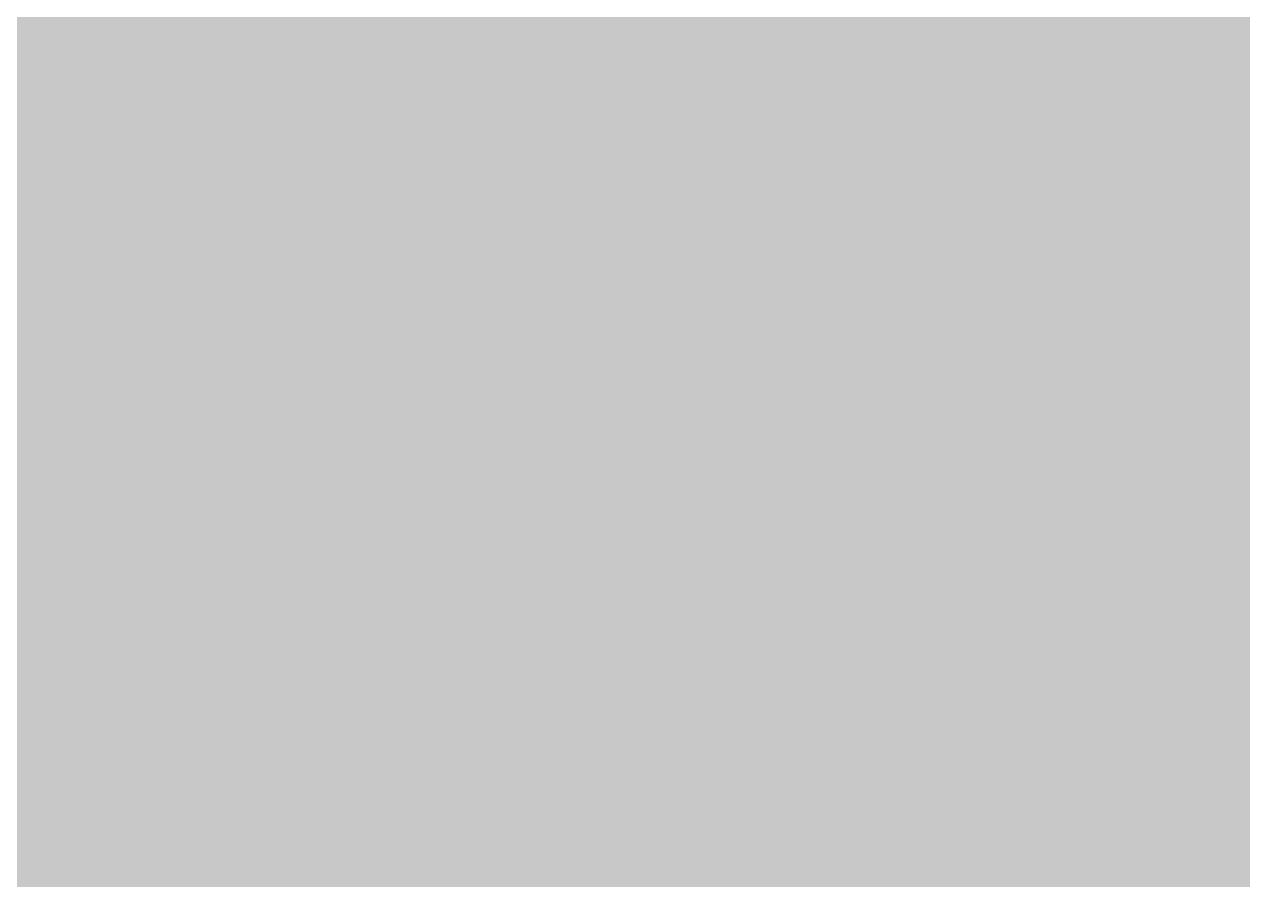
# Model space of a CAD drawing. Extents: x -6 to 196, y -52 to 46.
# Drawn here: x 23.72 to 32.6, y 16.68 to 22.91 of the extents above; entities that cross this region are included whole.
import ezdxf

# ---------------------------------------------------------------- set-up
doc = ezdxf.new("R2010")
doc.units = 0
doc.header["$MEASUREMENT"] = 0
doc.layers.get('0').update_dxf_attribs({"linetype": 'CONTINUOUS'})
for name, color, linetype in [('22-304-1_BOT', 7, 'CONTINUOUS'), ('22-304-1_DRD', 7, 'CONTINUOUS'), ('22-304-1_GND', 6, 'CONTINUOUS'), ('22-304-1_IN1', 4, 'CONTINUOUS'), ('22-304-1_SMB', 3, 'CONTINUOUS'), ('22-304-1_SMT', 5, 'CONTINUOUS'), ('22-304-1_SPT', 10, 'CONTINUOUS'), ('22-304-1_SST', 14, 'CONTINUOUS'), ('22-304-1_TOP', 9, 'CONTINUOUS'), ('THRUHOLE_TAP', 13, 'CONTINUOUS')]:
    doc.layers.add(name, color=color, linetype=linetype)

# ---------------------------------------------------------------- blocks, each defined once
blk = doc.blocks.new('ROUND_52')
at = {"const_width": 0.35052}
blk.add_lwpolyline([(-0.17526, 0, 1), (0.17526, 0, 1)], format="xyb", close=True, dxfattribs=at)
blk = doc.blocks.new('ROUND_80')
at = {"const_width": 0.0635}
blk.add_lwpolyline([(-0.03175, 0, 1), (0.03175, 0, 1)], format="xyb", close=True, dxfattribs=at)
blk = doc.blocks.new('RECTANGLE_37')
blk.add_solid([(5.715, 4.445), (5.715, -4.445), (-5.715, 4.445), (-5.715, -4.445)])
blk = doc.blocks.new('ROUND_88')
at = {"const_width": 0.10033}
blk.add_lwpolyline([(-0.050164, 0, 1), (0.050164, 0, 1)], format="xyb", close=True, dxfattribs=at)

msp = doc.modelspace()

# ---------------------------------------------------------------- linework, layer by layer
at = {"layer": '22-304-1_BOT', "const_width": 0.254}
for points in [[(23.7744, 43.942), (23.7744, -4.064)], [(24.003, 43.942), (24.003, -4.064)], [(24.2316, 43.942), (24.2316, -4.064)], [(24.4602, 43.942), (24.4602, -4.064)], [(24.6888, 43.942), (24.6888, -4.064)], [(24.9174, 43.942), (24.9174, -4.064)], [(25.146, 43.942), (25.146, -4.064)], [(25.3746, 43.942), (25.3746, -4.064)], [(25.6032, 43.942), (25.6032, -4.064)], [(25.8318, 43.942), (25.8318, -4.064)], [(26.0604, 43.942), (26.0604, -4.064)], [(26.289, 43.942), (26.289, -4.064)], [(26.5176, 43.942), (26.5176, -4.064)], [(26.7462, 43.942), (26.7462, -4.064)], [(26.9748, 43.942), (26.9748, -4.064)], [(27.2034, 43.942), (27.2034, -4.064)], [(29.9466, 43.942), (29.9466, -4.064)], [(30.1752, 43.942), (30.1752, -4.064)], [(30.4038, 43.942), (30.4038, -4.064)], [(30.6324, 43.942), (30.6324, -4.064)], [(30.861, 43.942), (30.861, -4.064)], [(31.0896, 43.942), (31.0896, -4.064)], [(31.3182, 43.942), (31.3182, -4.064)], [(31.5468, 43.942), (31.5468, -4.064)], [(31.7754, 43.942), (31.7754, -4.064)], [(32.004, 43.942), (32.004, -4.064)], [(32.2326, 43.942), (32.2326, -4.064)], [(32.4612, 43.942), (32.4612, -4.064)], [(32.6898, 43.942), (32.6898, -4.064)], [(27.432, 34.85388), (27.432, -4.064)], [(29.718, 34.85388), (29.718, -4.064)], [(27.6606, 34.57702), (27.6606, -4.064)], [(29.4894, 34.57702), (29.4894, -4.064)], [(27.8892, 34.4043), (27.8892, -4.064)], [(29.2608, 34.4043), (29.2608, -4.064)], [(28.1178, 34.29762), (28.1178, -4.064)], [(28.3464, 34.23666), (28.3464, -4.064)], [(28.8036, 34.23666), (28.8036, -4.064)], [(29.0322, 34.29762), (29.0322, -4.064)], [(28.575, 34.21634), (28.575, -4.064)], [(55.23484, 22.9108), (17.145, 22.9108)], [(55.23484, 22.6822), (17.145, 22.6822)], [(55.23484, 22.4536), (17.145, 22.4536)], [(55.23484, 22.225), (17.145, 22.225)], [(55.23484, 21.9964), (17.145, 21.9964)], [(55.23484, 21.7678), (17.145, 21.7678)], [(55.23484, 21.5392), (17.145, 21.5392)], [(55.23484, 21.3106), (17.145, 21.3106)], [(55.23484, 21.082), (17.145, 21.082)], [(55.23484, 20.8534), (17.145, 20.8534)], [(55.23484, 20.6248), (17.145, 20.6248)], [(55.23484, 20.3962), (17.145, 20.3962)], [(55.23484, 20.1676), (17.145, 20.1676)], [(55.23484, 19.939), (17.145, 19.939)], [(55.23484, 19.7104), (17.145, 19.7104)], [(55.23484, 19.4818), (17.145, 19.4818)], [(55.23484, 19.2532), (17.145, 19.2532)], [(55.23484, 19.0246), (17.145, 19.0246)], [(55.23484, 18.796), (17.145, 18.796)], [(55.23484, 18.5674), (17.145, 18.5674)], [(55.23484, 18.3388), (17.145, 18.3388)], [(55.23484, 18.1102), (17.145, 18.1102)], [(55.23484, 17.8816), (17.145, 17.8816)], [(55.23484, 17.653), (17.145, 17.653)], [(55.23484, 17.4244), (17.145, 17.4244)], [(55.23484, 17.1958), (17.145, 17.1958)], [(55.23484, 16.9672), (20.66036, 16.9672)], [(55.23484, 16.7386), (20.89404, 16.7386)]]:
    msp.add_lwpolyline(points, dxfattribs=at)
at = {"layer": '22-304-1_DRD', "const_width": 0.254}
for points in [[(23.876, 22.225), (23.495, 21.844)], [(24.384, 22.225), (23.876, 22.225)], [(24.765, 21.844), (24.384, 22.225)], [(25.781, 22.225), (25.4, 21.844)], [(26.289, 22.225), (25.781, 22.225)], [(26.67, 21.844), (26.289, 22.225)], [(27.686, 22.225), (27.305, 21.844)], [(28.194, 22.225), (27.686, 22.225)], [(28.575, 21.844), (28.194, 22.225)], [(29.591, 22.225), (29.21, 21.844)], [(30.099, 22.225), (29.591, 22.225)], [(30.48, 21.844), (30.099, 22.225)], [(31.496, 22.225), (31.115, 21.844)], [(32.004, 22.225), (31.496, 22.225)], [(32.385, 21.844), (32.004, 22.225)], [(24.765, 21.336), (24.765, 21.844)], [(25.4, 21.844), (25.4, 21.336)], [(26.67, 21.336), (26.67, 21.844)], [(27.305, 21.844), (27.305, 21.336)], [(28.575, 21.336), (28.575, 21.844)], [(29.21, 21.844), (29.21, 21.336)], [(30.48, 21.336), (30.48, 21.844)], [(31.115, 21.844), (31.115, 21.336)], [(32.385, 21.336), (32.385, 21.844)], [(23.495, 21.336), (23.876, 20.955)], [(24.384, 20.955), (24.765, 21.336)], [(25.4, 21.336), (25.781, 20.955)], [(26.289, 20.955), (26.67, 21.336)], [(27.305, 21.336), (27.686, 20.955)], [(28.194, 20.955), (28.575, 21.336)], [(29.21, 21.336), (29.591, 20.955)], [(30.099, 20.955), (30.48, 21.336)], [(31.115, 21.336), (31.496, 20.955)], [(32.004, 20.955), (32.385, 21.336)], [(23.876, 20.955), (24.384, 20.955)], [(25.781, 20.955), (26.289, 20.955)], [(27.686, 20.955), (28.194, 20.955)], [(29.591, 20.955), (30.099, 20.955)], [(31.496, 20.955), (32.004, 20.955)], [(23.876, 20.32), (23.495, 19.939)], [(24.384, 20.32), (23.876, 20.32)], [(24.765, 19.939), (24.384, 20.32)], [(25.781, 20.32), (25.4, 19.939)], [(26.289, 20.32), (25.781, 20.32)], [(26.67, 19.939), (26.289, 20.32)], [(27.686, 20.32), (27.305, 19.939)], [(28.194, 20.32), (27.686, 20.32)], [(28.575, 19.939), (28.194, 20.32)], [(29.591, 20.32), (29.21, 19.939)], [(30.099, 20.32), (29.591, 20.32)], [(30.48, 19.939), (30.099, 20.32)], [(31.496, 20.32), (31.115, 19.939)], [(32.004, 20.32), (31.496, 20.32)], [(32.385, 19.939), (32.004, 20.32)], [(24.765, 19.431), (24.765, 19.939)], [(25.4, 19.939), (25.4, 19.431)], [(26.67, 19.431), (26.67, 19.939)], [(27.305, 19.939), (27.305, 19.431)], [(28.575, 19.431), (28.575, 19.939)], [(29.21, 19.939), (29.21, 19.431)], [(30.48, 19.431), (30.48, 19.939)], [(31.115, 19.939), (31.115, 19.431)], [(32.385, 19.431), (32.385, 19.939)], [(23.495, 19.431), (23.876, 19.05)], [(24.384, 19.05), (24.765, 19.431)], [(25.4, 19.431), (25.781, 19.05)], [(26.289, 19.05), (26.67, 19.431)], [(27.305, 19.431), (27.686, 19.05)], [(28.194, 19.05), (28.575, 19.431)], [(29.21, 19.431), (29.591, 19.05)], [(30.099, 19.05), (30.48, 19.431)], [(31.115, 19.431), (31.496, 19.05)], [(32.004, 19.05), (32.385, 19.431)], [(23.876, 19.05), (24.384, 19.05)], [(25.781, 19.05), (26.289, 19.05)], [(27.686, 19.05), (28.194, 19.05)], [(29.591, 19.05), (30.099, 19.05)], [(31.496, 19.05), (32.004, 19.05)], [(23.876, 18.415), (23.495, 18.034)], [(24.384, 18.415), (23.876, 18.415)], [(24.765, 18.034), (24.384, 18.415)], [(25.781, 18.415), (25.4, 18.034)], [(26.289, 18.415), (25.781, 18.415)], [(26.67, 18.034), (26.289, 18.415)], [(27.686, 18.415), (27.305, 18.034)], [(28.194, 18.415), (27.686, 18.415)], [(28.575, 18.034), (28.194, 18.415)], [(29.591, 18.415), (29.21, 18.034)], [(30.099, 18.415), (29.591, 18.415)], [(30.48, 18.034), (30.099, 18.415)], [(31.496, 18.415), (31.115, 18.034)], [(32.004, 18.415), (31.496, 18.415)], [(32.385, 18.034), (32.004, 18.415)], [(24.765, 17.526), (24.765, 18.034)], [(25.4, 18.034), (25.4, 17.526)], [(26.67, 17.526), (26.67, 18.034)], [(27.305, 18.034), (27.305, 17.526)], [(28.575, 17.526), (28.575, 18.034)], [(29.21, 18.034), (29.21, 17.526)], [(30.48, 17.526), (30.48, 18.034)], [(31.115, 18.034), (31.115, 17.526)], [(32.385, 17.526), (32.385, 18.034)], [(23.495, 17.526), (23.876, 17.145)], [(24.384, 17.145), (24.765, 17.526)], [(25.4, 17.526), (25.781, 17.145)], [(26.289, 17.145), (26.67, 17.526)], [(27.305, 17.526), (27.686, 17.145)], [(28.194, 17.145), (28.575, 17.526)], [(29.21, 17.526), (29.591, 17.145)], [(30.099, 17.145), (30.48, 17.526)], [(31.115, 17.526), (31.496, 17.145)], [(32.004, 17.145), (32.385, 17.526)], [(23.876, 17.145), (24.384, 17.145)], [(25.781, 17.145), (26.289, 17.145)], [(27.686, 17.145), (28.194, 17.145)], [(29.591, 17.145), (30.099, 17.145)], [(31.496, 17.145), (32.004, 17.145)]]:
    msp.add_lwpolyline(points, dxfattribs=at)
at = {"layer": '22-304-1_IN1', "const_width": 0.254}
for points in [[(23.749, 26.289), (23.749, 22.1488)], [(23.9776, 26.289), (23.9776, 22.24786)], [(24.2062, 26.289), (24.2062, 22.26056)], [(24.4348, 26.289), (24.4348, 22.19452)], [(24.6634, 26.289), (24.6634, 22.00656)], [(24.892, 26.289), (24.892, 7.41426)], [(25.1206, 26.289), (25.1206, 7.41426)], [(25.3492, 26.289), (25.3492, 7.41426)], [(25.5778, 26.289), (25.5778, 22.08784)], [(25.8064, 26.289), (25.8064, 22.225)], [(26.035, 26.289), (26.035, 22.26564)], [(27.6352, 26.289), (27.6352, 22.19452)], [(27.8638, 26.289), (27.8638, 22.26056)], [(29.464, 26.289), (29.464, 22.1488)], [(29.6926, 26.289), (29.6926, 22.24786)], [(29.9212, 26.289), (29.9212, 22.26056)], [(30.1498, 26.289), (30.1498, 22.19452)], [(30.3784, 26.289), (30.3784, 22.00656)], [(30.607, 26.289), (30.607, 7.41426)], [(30.8356, 26.289), (30.8356, 7.41426)], [(31.0642, 26.289), (31.0642, 7.41426)], [(31.2928, 26.289), (31.2928, 22.08784)], [(31.5214, 26.289), (31.5214, 22.225)], [(31.75, 26.289), (31.75, 22.26564)], [(31.9786, 26.289), (31.9786, 22.225)], [(32.2072, 26.289), (32.2072, 22.08784)], [(32.4358, 26.289), (32.4358, 7.41426)], [(32.6644, 26.289), (32.6644, 7.41426)], [(29.2354, 26.14168), (29.2354, 21.8821)], [(28.0924, 25.81402), (28.0924, 22.24786)], [(27.4066, 25.70988), (27.4066, 22.00656)], [(29.0068, 25.7683), (29.0068, 7.41426)], [(28.321, 25.66162), (28.321, 22.1488)], [(28.5496, 25.61336), (28.5496, 21.8821)], [(28.7782, 25.64384), (28.7782, 7.41426)], [(26.2636, 25.44826), (26.2636, 22.225)], [(27.178, 25.37714), (27.178, 7.41426)], [(26.4922, 25.2857), (26.4922, 22.08784)], [(26.9494, 25.25776), (26.9494, 7.41426)], [(26.7208, 25.23236), (26.7208, 7.41426)], [(36.21278, 22.9616), (11.176, 22.9616)], [(36.38296, 22.733), (11.176, 22.733)], [(96.2406, 22.5044), (11.176, 22.5044)], [(96.4692, 22.2758), (11.176, 22.2758)], [(23.63216, 22.0472), (11.176, 22.0472)], [(25.53716, 22.0472), (24.62784, 22.0472)], [(27.44216, 22.0472), (26.53284, 22.0472)], [(29.34716, 22.0472), (28.43784, 22.0472)], [(31.25216, 22.0472), (30.34284, 22.0472)], [(33.15716, 22.0472), (32.24784, 22.0472)], [(25.39746, 21.8186), (24.765, 21.8186)], [(27.30246, 21.8186), (26.67, 21.8186)], [(29.20746, 21.8186), (28.575, 21.8186)], [(31.11246, 21.8186), (30.48, 21.8186)], [(33.01746, 21.8186), (32.385, 21.8186)], [(25.35936, 21.59), (24.80564, 21.59)], [(27.26436, 21.59), (26.71064, 21.59)], [(29.16936, 21.59), (28.61564, 21.59)], [(31.07436, 21.59), (30.52064, 21.59)], [(32.97936, 21.59), (32.42564, 21.59)], [(25.39746, 21.3614), (24.765, 21.3614)], [(27.30246, 21.3614), (26.67, 21.3614)], [(29.20746, 21.3614), (28.575, 21.3614)], [(31.11246, 21.3614), (30.48, 21.3614)], [(33.01746, 21.3614), (32.385, 21.3614)], [(28.5496, 21.29536), (28.5496, 19.9771)], [(29.2354, 21.29536), (29.2354, 19.9771)], [(24.6634, 21.17344), (24.6634, 20.10156)], [(27.4066, 21.17344), (27.4066, 20.10156)], [(30.3784, 21.17344), (30.3784, 20.10156)], [(23.63216, 21.1328), (11.176, 21.1328)], [(25.53716, 21.1328), (24.62784, 21.1328)], [(25.5778, 21.09216), (25.5778, 20.18284)], [(26.4922, 21.09216), (26.4922, 20.18284)], [(27.44216, 21.1328), (26.53284, 21.1328)], [(29.34716, 21.1328), (28.43784, 21.1328)], [(31.25216, 21.1328), (30.34284, 21.1328)], [(31.2928, 21.09216), (31.2928, 20.18284)], [(32.2072, 21.09216), (32.2072, 20.18284)], [(33.15716, 21.1328), (32.24784, 21.1328)], [(23.749, 21.0312), (23.749, 20.2438)], [(28.321, 21.0312), (28.321, 20.2438)], [(29.464, 21.0312), (29.464, 20.2438)], [(23.9776, 20.9296), (23.9776, 20.34286)], [(24.2062, 20.9169), (24.2062, 20.35556)], [(24.4348, 20.98548), (24.4348, 20.28952)], [(25.8064, 20.95246), (25.8064, 20.32)], [(26.035, 20.91436), (26.035, 20.36064)], [(26.2636, 20.95246), (26.2636, 20.32)], [(27.6352, 20.98548), (27.6352, 20.28952)], [(27.8638, 20.9169), (27.8638, 20.35556)], [(28.0924, 20.9296), (28.0924, 20.34286)], [(29.6926, 20.9296), (29.6926, 20.34286)], [(29.9212, 20.9169), (29.9212, 20.35556)], [(30.1498, 20.98548), (30.1498, 20.28952)], [(31.5214, 20.95246), (31.5214, 20.32)], [(31.75, 20.91436), (31.75, 20.36064)], [(31.9786, 20.95246), (31.9786, 20.32)], [(85.75548, 20.9042), (13.04036, 20.9042)], [(85.94344, 20.6756), (15.71244, 20.6756)], [(98.298, 20.447), (15.86738, 20.447)], [(23.71344, 20.2184), (15.91564, 20.2184)], [(25.61844, 20.2184), (24.54656, 20.2184)], [(27.52344, 20.2184), (26.45156, 20.2184)], [(29.42844, 20.2184), (28.35656, 20.2184)], [(31.33344, 20.2184), (30.26156, 20.2184)], [(33.23844, 20.2184), (32.16656, 20.2184)], [(25.43048, 19.9898), (24.73452, 19.9898)], [(27.33548, 19.9898), (26.63952, 19.9898)], [(29.24048, 19.9898), (28.54452, 19.9898)], [(31.14548, 19.9898), (30.44952, 19.9898)], [(33.05048, 19.9898), (32.35452, 19.9898)], [(25.3619, 19.7612), (24.80056, 19.7612)], [(27.2669, 19.7612), (26.70556, 19.7612)], [(29.1719, 19.7612), (28.61056, 19.7612)], [(31.0769, 19.7612), (30.51556, 19.7612)], [(32.9819, 19.7612), (32.42056, 19.7612)], [(25.3746, 19.5326), (24.78786, 19.5326)], [(27.2796, 19.5326), (26.69286, 19.5326)], [(29.1846, 19.5326), (28.59786, 19.5326)], [(31.0896, 19.5326), (30.50286, 19.5326)], [(32.9946, 19.5326), (32.40786, 19.5326)], [(28.5496, 19.39036), (28.5496, 18.0721)], [(29.2354, 19.39036), (29.2354, 18.0721)], [(24.6634, 19.26844), (24.6634, 18.19656)], [(25.4762, 19.304), (24.6888, 19.304)], [(27.3812, 19.304), (26.5938, 19.304)], [(27.4066, 19.26844), (27.4066, 18.19656)], [(29.2862, 19.304), (28.4988, 19.304)], [(30.3784, 19.26844), (30.3784, 18.19656)], [(31.1912, 19.304), (30.4038, 19.304)], [(33.0962, 19.304), (32.3088, 19.304)], [(25.5778, 19.18716), (25.5778, 18.27784)], [(26.4922, 19.18716), (26.4922, 18.27784)], [(31.2928, 19.18716), (31.2928, 18.27784)], [(32.2072, 19.18716), (32.2072, 18.27784)], [(23.83536, 19.0754), (11.176, 19.0754)], [(23.749, 19.1262), (23.749, 18.3388)], [(25.74036, 19.0754), (24.4221, 19.0754)], [(24.4348, 19.08048), (24.4348, 18.38452)], [(25.8064, 19.04746), (25.8064, 18.415)], [(26.2636, 19.04746), (26.2636, 18.415)], [(27.64536, 19.0754), (26.3271, 19.0754)], [(27.6352, 19.08048), (27.6352, 18.38452)], [(29.55036, 19.0754), (28.2321, 19.0754)], [(28.321, 19.1262), (28.321, 18.3388)], [(29.464, 19.1262), (29.464, 18.3388)], [(31.45536, 19.0754), (30.1371, 19.0754)], [(30.1498, 19.08048), (30.1498, 18.38452)], [(31.5214, 19.04746), (31.5214, 18.415)], [(31.9786, 19.04746), (31.9786, 18.415)], [(33.36036, 19.0754), (32.0421, 19.0754)], [(23.9776, 19.0246), (23.9776, 18.43786)], [(24.2062, 19.0119), (24.2062, 18.45056)], [(26.035, 19.00936), (26.035, 18.45564)], [(27.8638, 19.0119), (27.8638, 18.45056)], [(28.0924, 19.0246), (28.0924, 18.43786)], [(29.6926, 19.0246), (29.6926, 18.43786)], [(29.9212, 19.0119), (29.9212, 18.45056)], [(31.75, 19.00936), (31.75, 18.45564)], [(119.888, 18.8468), (11.176, 18.8468)], [(119.888, 18.6182), (11.176, 18.6182)], [(23.83536, 18.3896), (11.176, 18.3896)], [(25.74036, 18.3896), (24.4221, 18.3896)], [(27.64536, 18.3896), (26.3271, 18.3896)], [(29.55036, 18.3896), (28.2321, 18.3896)], [(31.45536, 18.3896), (30.1371, 18.3896)], [(33.36036, 18.3896), (32.0421, 18.3896)], [(25.4762, 18.161), (24.6888, 18.161)], [(27.3812, 18.161), (26.5938, 18.161)], [(29.2862, 18.161), (28.4988, 18.161)], [(31.1912, 18.161), (30.4038, 18.161)], [(33.0962, 18.161), (32.3088, 18.161)], [(25.3746, 17.9324), (24.78786, 17.9324)], [(27.2796, 17.9324), (26.69286, 17.9324)], [(29.1846, 17.9324), (28.59786, 17.9324)], [(31.0896, 17.9324), (30.50286, 17.9324)], [(32.9946, 17.9324), (32.40786, 17.9324)], [(25.3619, 17.7038), (24.80056, 17.7038)], [(27.2669, 17.7038), (26.70556, 17.7038)], [(29.1719, 17.7038), (28.61056, 17.7038)], [(31.0769, 17.7038), (30.51556, 17.7038)], [(32.9819, 17.7038), (32.42056, 17.7038)], [(25.43048, 17.4752), (24.73452, 17.4752)], [(27.33548, 17.4752), (26.63952, 17.4752)], [(29.24048, 17.4752), (28.54452, 17.4752)], [(28.5496, 17.48536), (28.5496, 16.1671)], [(29.2354, 17.48536), (29.2354, 16.1671)], [(31.14548, 17.4752), (30.44952, 17.4752)], [(33.05048, 17.4752), (32.35452, 17.4752)], [(24.6634, 17.36344), (24.6634, 16.29156)], [(27.4066, 17.36344), (27.4066, 16.29156)], [(30.3784, 17.36344), (30.3784, 16.29156)], [(25.5778, 17.28216), (25.5778, 16.37284)], [(26.4922, 17.28216), (26.4922, 16.37284)], [(31.2928, 17.28216), (31.2928, 16.37284)], [(32.2072, 17.28216), (32.2072, 16.37284)], [(23.71344, 17.2466), (11.176, 17.2466)], [(23.749, 17.2212), (23.749, 16.4338)], [(25.61844, 17.2466), (24.54656, 17.2466)], [(27.52344, 17.2466), (26.45156, 17.2466)], [(28.321, 17.2212), (28.321, 16.4338)], [(29.42844, 17.2466), (28.35656, 17.2466)], [(29.464, 17.2212), (29.464, 16.4338)], [(31.33344, 17.2466), (30.26156, 17.2466)], [(33.23844, 17.2466), (32.16656, 17.2466)], [(23.9776, 17.1196), (23.9776, 16.53286)], [(24.2062, 17.1069), (24.2062, 16.54556)], [(24.4348, 17.17548), (24.4348, 16.47952)], [(25.8064, 17.14246), (25.8064, 16.51)], [(26.035, 17.10436), (26.035, 16.55064)], [(26.2636, 17.14246), (26.2636, 16.51)], [(27.6352, 17.17548), (27.6352, 16.47952)], [(27.8638, 17.1069), (27.8638, 16.54556)], [(28.0924, 17.1196), (28.0924, 16.53286)], [(29.6926, 17.1196), (29.6926, 16.53286)], [(29.9212, 17.1069), (29.9212, 16.54556)], [(30.1498, 17.17548), (30.1498, 16.47952)], [(31.5214, 17.14246), (31.5214, 16.51)], [(31.75, 17.10436), (31.75, 16.55064)], [(31.9786, 17.14246), (31.9786, 16.51)], [(71.94296, 17.018), (20.55368, 17.018)], [(71.77278, 16.7894), (20.86102, 16.7894)], [(71.71436, 16.5608), (20.97278, 16.5608)]]:
    msp.add_lwpolyline(points, dxfattribs=at)
for points in [[(24.13, 22.26564, 0.4142136), (23.45436, 21.59)], [(24.80564, 21.59, 0.4142136), (24.13, 22.26564)], [(26.035, 22.26564, 0.4142136), (25.35936, 21.59)], [(26.71064, 21.59, 0.4142136), (26.035, 22.26564)], [(27.94, 22.26564, 0.4142136), (27.26436, 21.59)], [(28.61564, 21.59, 0.4142136), (27.94, 22.26564)], [(29.845, 22.26564, 0.4142136), (29.16936, 21.59)], [(30.52064, 21.59, 0.4142136), (29.845, 22.26564)], [(31.75, 22.26564, 0.4142136), (31.07436, 21.59)], [(32.42564, 21.59, 0.4142136), (31.75, 22.26564)], [(23.45436, 21.59, 0.4142136), (24.13, 20.91436)], [(24.13, 20.91436, 0.4142136), (24.80564, 21.59)], [(25.35936, 21.59, 0.4142136), (26.035, 20.91436)], [(26.035, 20.91436, 0.4142136), (26.71064, 21.59)], [(27.26436, 21.59, 0.4142136), (27.94, 20.91436)], [(27.94, 20.91436, 0.4142136), (28.61564, 21.59)], [(29.16936, 21.59, 0.4142136), (29.845, 20.91436)], [(29.845, 20.91436, 0.4142136), (30.52064, 21.59)], [(31.07436, 21.59, 0.4142136), (31.75, 20.91436)], [(31.75, 20.91436, 0.4142136), (32.42564, 21.59)], [(24.13, 20.36064, 0.4142136), (23.45436, 19.685)], [(24.80564, 19.685, 0.4142136), (24.13, 20.36064)], [(26.035, 20.36064, 0.4142136), (25.35936, 19.685)], [(26.71064, 19.685, 0.4142136), (26.035, 20.36064)], [(27.94, 20.36064, 0.4142136), (27.26436, 19.685)], [(28.61564, 19.685, 0.4142136), (27.94, 20.36064)], [(29.845, 20.36064, 0.4142136), (29.16936, 19.685)], [(30.52064, 19.685, 0.4142136), (29.845, 20.36064)], [(31.75, 20.36064, 0.4142136), (31.07436, 19.685)], [(32.42564, 19.685, 0.4142136), (31.75, 20.36064)], [(23.45436, 19.685, 0.4142136), (24.13, 19.00936)], [(24.13, 19.00936, 0.4142136), (24.80564, 19.685)], [(25.35936, 19.685, 0.4142136), (26.035, 19.00936)], [(26.035, 19.00936, 0.4142136), (26.71064, 19.685)], [(27.26436, 19.685, 0.4142136), (27.94, 19.00936)], [(27.94, 19.00936, 0.4142136), (28.61564, 19.685)], [(29.16936, 19.685, 0.4142136), (29.845, 19.00936)], [(29.845, 19.00936, 0.4142136), (30.52064, 19.685)], [(31.07436, 19.685, 0.4142136), (31.75, 19.00936)], [(31.75, 19.00936, 0.4142136), (32.42564, 19.685)], [(24.13, 18.45564, 0.4142136), (23.45436, 17.78)], [(24.80564, 17.78, 0.4142136), (24.13, 18.45564)], [(26.035, 18.45564, 0.4142136), (25.35936, 17.78)], [(26.71064, 17.78, 0.4142136), (26.035, 18.45564)], [(27.94, 18.45564, 0.4142136), (27.26436, 17.78)], [(28.61564, 17.78, 0.4142136), (27.94, 18.45564)], [(29.845, 18.45564, 0.4142136), (29.16936, 17.78)], [(30.52064, 17.78, 0.4142136), (29.845, 18.45564)], [(31.75, 18.45564, 0.4142136), (31.07436, 17.78)], [(32.42564, 17.78, 0.4142136), (31.75, 18.45564)], [(23.45436, 17.78, 0.4142136), (24.13, 17.10436)], [(24.13, 17.10436, 0.4142136), (24.80564, 17.78)], [(25.35936, 17.78, 0.4142136), (26.035, 17.10436)], [(26.035, 17.10436, 0.4142136), (26.71064, 17.78)], [(27.26436, 17.78, 0.4142136), (27.94, 17.10436)], [(27.94, 17.10436, 0.4142136), (28.61564, 17.78)], [(29.16936, 17.78, 0.4142136), (29.845, 17.10436)], [(29.845, 17.10436, 0.4142136), (30.52064, 17.78)], [(31.07436, 17.78, 0.4142136), (31.75, 17.10436)], [(31.75, 17.10436, 0.4142136), (32.42564, 17.78)]]:
    msp.add_lwpolyline(points, format="xyb", dxfattribs=at)
at = {"layer": '22-304-1_SMB', "const_width": 0.254}
for points in [[(31.7246, 43.688), (31.7246, -3.429)], [(31.9532, 43.688), (31.9532, -3.429)], [(32.1818, 43.688), (32.1818, -3.429)], [(32.4104, 43.688), (32.4104, -3.429)], [(32.639, 43.688), (32.639, -3.429)], [(23.7236, 33.401), (23.7236, -3.429)], [(23.9522, 33.401), (23.9522, -3.429)], [(24.1808, 33.401), (24.1808, -3.429)], [(24.4094, 33.401), (24.4094, -3.429)], [(24.638, 33.401), (24.638, -3.429)], [(24.8666, 33.401), (24.8666, -3.429)], [(25.0952, 33.401), (25.0952, -3.429)], [(25.3238, 33.401), (25.3238, -3.429)], [(25.5524, 33.401), (25.5524, -3.429)], [(25.781, 33.401), (25.781, -3.429)], [(26.0096, 33.401), (26.0096, -3.429)], [(26.2382, 33.401), (26.2382, -3.429)], [(26.4668, 33.401), (26.4668, -3.429)], [(26.6954, 33.401), (26.6954, -3.429)], [(26.924, 33.401), (26.924, -3.429)], [(27.1526, 33.401), (27.1526, -3.429)], [(27.3812, 33.401), (27.3812, -3.429)], [(27.6098, 33.401), (27.6098, -3.429)], [(27.8384, 33.401), (27.8384, -3.429)], [(28.067, 33.401), (28.067, -3.429)], [(28.2956, 33.401), (28.2956, -3.429)], [(28.5242, 33.401), (28.5242, -3.429)], [(28.7528, 33.401), (28.7528, -3.429)], [(28.9814, 33.401), (28.9814, -3.429)], [(29.21, 33.401), (29.21, -3.429)], [(29.4386, 33.401), (29.4386, -3.429)], [(29.6672, 33.401), (29.6672, -3.429)], [(29.8958, 33.401), (29.8958, -3.429)], [(30.1244, 33.401), (30.1244, -3.429)], [(30.353, 33.401), (30.353, -3.429)], [(30.5816, 33.401), (30.5816, -3.429)], [(30.8102, 33.401), (30.8102, -3.429)], [(31.0388, 33.401), (31.0388, -3.429)], [(31.2674, 33.401), (31.2674, -3.429)], [(31.496, 33.401), (31.496, -3.429)], [(54.356, 22.9616), (17.907, 22.9616)], [(54.356, 22.733), (17.907, 22.733)], [(54.356, 22.5044), (17.907, 22.5044)], [(54.356, 22.2758), (17.907, 22.2758)], [(54.356, 22.0472), (17.907, 22.0472)], [(54.356, 21.8186), (17.907, 21.8186)], [(54.356, 21.59), (17.907, 21.59)], [(54.356, 21.3614), (17.907, 21.3614)], [(54.356, 21.1328), (17.907, 21.1328)], [(54.356, 20.9042), (17.907, 20.9042)], [(54.356, 20.6756), (17.907, 20.6756)], [(54.356, 20.447), (17.907, 20.447)], [(54.356, 20.2184), (17.907, 20.2184)], [(54.356, 19.9898), (17.907, 19.9898)], [(54.356, 19.7612), (17.907, 19.7612)], [(54.356, 19.5326), (17.907, 19.5326)], [(54.356, 19.304), (17.907, 19.304)], [(54.356, 19.0754), (17.907, 19.0754)], [(54.356, 18.8468), (17.907, 18.8468)], [(54.356, 18.6182), (17.907, 18.6182)], [(54.356, 18.3896), (17.907, 18.3896)], [(54.356, 18.161), (22.86, 18.161)], [(54.356, 17.9324), (22.86, 17.9324)], [(54.356, 17.7038), (22.86, 17.7038)], [(54.356, 17.4752), (22.86, 17.4752)], [(54.356, 17.2466), (22.86, 17.2466)], [(54.356, 17.018), (22.86, 17.018)], [(54.356, 16.7894), (22.86, 16.7894)], [(54.356, 16.5608), (22.86, 16.5608)]]:
    msp.add_lwpolyline(points, dxfattribs=at)
at = {"layer": '22-304-1_SMT', "const_width": 0.254}
for points in [[(33.782, 22.225), (22.987, 22.225)], [(23.7744, 22.225), (23.7744, 9.398)], [(24.003, 22.225), (24.003, 9.398)], [(24.2316, 22.225), (24.2316, 9.398)], [(24.4602, 22.225), (24.4602, 9.398)], [(24.6888, 22.225), (24.6888, 9.398)], [(24.9174, 22.225), (24.9174, 9.398)], [(25.146, 22.225), (25.146, 9.398)], [(25.3746, 22.225), (25.3746, 9.398)], [(25.6032, 22.225), (25.6032, 9.398)], [(25.8318, 22.225), (25.8318, 9.398)], [(26.0604, 22.225), (26.0604, 9.398)], [(26.289, 22.225), (26.289, 9.398)], [(26.5176, 22.225), (26.5176, 9.398)], [(26.7462, 22.225), (26.7462, 9.398)], [(26.9748, 22.225), (26.9748, 9.398)], [(27.2034, 22.225), (27.2034, 9.398)], [(27.432, 22.225), (27.432, 9.398)], [(27.6606, 22.225), (27.6606, 9.398)], [(27.8892, 22.225), (27.8892, 9.398)], [(28.1178, 22.225), (28.1178, 9.398)], [(28.3464, 22.225), (28.3464, 9.398)], [(28.575, 22.225), (28.575, 9.398)], [(28.8036, 22.225), (28.8036, 9.398)], [(29.0322, 22.225), (29.0322, 9.398)], [(29.2608, 22.225), (29.2608, 9.398)], [(29.4894, 22.225), (29.4894, 9.398)], [(29.718, 22.225), (29.718, 9.398)], [(29.9466, 22.225), (29.9466, 9.398)], [(30.1752, 22.225), (30.1752, 9.398)], [(30.4038, 22.225), (30.4038, 9.398)], [(30.6324, 22.225), (30.6324, 9.398)], [(30.861, 22.225), (30.861, 9.398)], [(31.0896, 22.225), (31.0896, 9.398)], [(31.3182, 22.225), (31.3182, 9.398)], [(31.5468, 22.225), (31.5468, 9.398)], [(31.7754, 22.225), (31.7754, 9.398)], [(32.004, 22.225), (32.004, 9.398)], [(32.2326, 22.225), (32.2326, 9.398)], [(32.4612, 22.225), (32.4612, 9.398)], [(32.6898, 22.225), (32.6898, 9.398)], [(33.9344, 22.0726), (22.987, 22.0726)], [(34.163, 21.844), (22.987, 21.844)], [(34.3916, 21.6154), (22.987, 21.6154)], [(34.6202, 21.3868), (22.987, 21.3868)], [(34.8488, 21.1582), (22.987, 21.1582)], [(35.0774, 20.9296), (22.987, 20.9296)], [(35.306, 20.701), (22.987, 20.701)], [(35.433, 20.4724), (22.987, 20.4724)], [(35.433, 20.2438), (22.987, 20.2438)], [(35.433, 20.0152), (22.987, 20.0152)], [(35.433, 19.7866), (22.987, 19.7866)], [(35.433, 19.558), (22.987, 19.558)], [(35.433, 19.3294), (22.987, 19.3294)], [(35.433, 19.1008), (22.987, 19.1008)], [(35.433, 18.8722), (22.987, 18.8722)], [(35.433, 18.6436), (22.987, 18.6436)], [(35.433, 18.415), (22.987, 18.415)], [(35.433, 18.1864), (22.987, 18.1864)], [(35.433, 17.9578), (22.987, 17.9578)], [(35.433, 17.7292), (22.987, 17.7292)], [(35.433, 17.5006), (22.987, 17.5006)], [(35.433, 17.272), (22.987, 17.272)], [(35.433, 17.0434), (22.987, 17.0434)], [(35.433, 16.8148), (22.987, 16.8148)], [(35.433, 16.5862), (22.987, 16.5862)]]:
    msp.add_lwpolyline(points, dxfattribs=at)
at = {"layer": '22-304-1_SPT', "const_width": 0.254}
for points in [[(28.956, 20.447), (24.003, 20.447), (24.003, 17.018)], [(24.1046, 20.447), (24.1046, 17.018)], [(24.3332, 20.447), (24.3332, 17.018)], [(24.5618, 20.447), (24.5618, 17.018)], [(24.7904, 20.447), (24.7904, 17.018)], [(25.019, 20.447), (25.019, 17.018)], [(25.2476, 20.447), (25.2476, 17.018)], [(25.4762, 20.447), (25.4762, 17.018)], [(25.7048, 20.447), (25.7048, 17.018)], [(25.9334, 20.447), (25.9334, 17.018)], [(26.162, 20.447), (26.162, 17.018)], [(26.3906, 20.447), (26.3906, 17.018)], [(26.6192, 20.447), (26.6192, 17.018)], [(26.8478, 20.447), (26.8478, 17.018)], [(27.0764, 20.447), (27.0764, 17.018)], [(27.305, 20.447), (27.305, 17.018)], [(27.5336, 20.447), (27.5336, 17.018)], [(27.7622, 20.447), (27.7622, 17.018)], [(27.9908, 20.447), (27.9908, 17.018)], [(28.2194, 20.447), (28.2194, 17.018)], [(28.448, 20.447), (28.448, 17.018)], [(28.6766, 20.447), (28.6766, 17.018)], [(28.9052, 20.447), (28.9052, 17.018)], [(28.956, 20.447), (28.956, 17.018)], [(29.591, 20.447), (29.591, 17.018)], [(34.544, 20.447), (29.591, 20.447)], [(34.544, 20.447), (34.544, 17.018), (29.591, 17.018)], [(29.6926, 20.447), (29.6926, 17.018)], [(29.9212, 20.447), (29.9212, 17.018)], [(30.1498, 20.447), (30.1498, 17.018)], [(30.3784, 20.447), (30.3784, 17.018)], [(30.607, 20.447), (30.607, 17.018)], [(30.8356, 20.447), (30.8356, 17.018)], [(31.0642, 20.447), (31.0642, 17.018)], [(31.2928, 20.447), (31.2928, 17.018)], [(31.5214, 20.447), (31.5214, 17.018)], [(31.75, 20.447), (31.75, 17.018)], [(31.9786, 20.447), (31.9786, 17.018)], [(32.2072, 20.447), (32.2072, 17.018)], [(32.4358, 20.447), (32.4358, 17.018)], [(32.6644, 20.447), (32.6644, 17.018)], [(28.956, 20.32), (24.003, 20.32)], [(34.544, 20.32), (29.591, 20.32)], [(28.956, 20.0914), (24.003, 20.0914)], [(34.544, 20.0914), (29.591, 20.0914)], [(28.956, 19.8628), (24.003, 19.8628)], [(34.544, 19.8628), (29.591, 19.8628)], [(28.956, 19.6342), (24.003, 19.6342)], [(34.544, 19.6342), (29.591, 19.6342)], [(28.956, 19.4056), (24.003, 19.4056)], [(34.544, 19.4056), (29.591, 19.4056)], [(28.956, 19.177), (24.003, 19.177)], [(34.544, 19.177), (29.591, 19.177)], [(28.956, 18.9484), (24.003, 18.9484)], [(34.544, 18.9484), (29.591, 18.9484)], [(28.956, 18.7198), (24.003, 18.7198)], [(34.544, 18.7198), (29.591, 18.7198)], [(28.956, 18.4912), (24.003, 18.4912)], [(34.544, 18.4912), (29.591, 18.4912)], [(28.956, 18.2626), (24.003, 18.2626)], [(34.544, 18.2626), (29.591, 18.2626)], [(28.956, 18.034), (24.003, 18.034)], [(34.544, 18.034), (29.591, 18.034)], [(28.956, 17.8054), (24.003, 17.8054)], [(34.544, 17.8054), (29.591, 17.8054)], [(28.956, 17.5768), (24.003, 17.5768)], [(34.544, 17.5768), (29.591, 17.5768)], [(28.956, 17.3482), (24.003, 17.3482)], [(34.544, 17.3482), (29.591, 17.3482)], [(28.956, 17.1196), (24.003, 17.1196)], [(34.544, 17.1196), (29.591, 17.1196)], [(28.956, 17.018), (24.003, 17.018)]]:
    msp.add_lwpolyline(points, dxfattribs=at)
at = {"layer": '22-304-1_SST', "const_width": 0.1524}
for points in [[(30.353, 25.7175), (30.0355, 25.7175), (30.0355, 22.5425)], [(30.1371, 25.7175), (30.1371, 22.5425)], [(30.27426, 25.7175), (30.27426, 22.5425)], [(30.353, 25.7175), (30.353, 22.5425)], [(30.353, 22.91842), (30.0355, 22.91842)], [(32.20974, 22.82952), (32.20974, 22.5298), (26.21026, 22.5298), (26.21026, 22.82952)], [(30.353, 22.78126), (30.0355, 22.78126)], [(30.353, 22.6441), (30.0355, 22.6441)], [(30.353, 22.5425), (30.0355, 22.5425)], [(35.052, 11.811), (35.052, 21.082), (23.368, 21.082), (23.368, 11.811), (23.495, 11.811), (26.162, 11.811), (26.162, 7.366), (27.178, 7.366), (27.178, 11.811), (31.242, 11.811), (31.242, 7.366), (32.258, 7.366), (32.258, 11.811), (35.052, 11.811)]]:
    msp.add_lwpolyline(points, dxfattribs=at)
at = {"layer": '22-304-1_TOP'}
for points, const_width in [([(25.019, 39.55288), (25.019, -3.937)], 0.254), ([(25.2476, 39.55288), (25.2476, -3.937)], 0.254), ([(23.6474, 29.72816), (23.6474, -3.937)], 0.254), ([(23.876, 29.72816), (23.876, -3.937)], 0.254), ([(24.1046, 29.72816), (24.1046, -3.937)], 0.254), ([(24.3332, 29.72816), (24.3332, -3.937)], 0.254), ([(24.5618, 29.72816), (24.5618, -3.937)], 0.254), ([(24.7904, 29.72816), (24.7904, -3.937)], 0.254), ([(28.448, 26.58364), (28.448, 8.9281)], 0.254), ([(28.6766, 26.58364), (28.6766, 8.96112)], 0.254), ([(28.9052, 26.58364), (28.9052, 8.96366)], 0.254), ([(29.1338, 26.58364), (29.1338, 8.96366)], 0.254), ([(29.3624, 26.58364), (29.3624, 8.96366)], 0.254), ([(29.591, 26.58364), (29.591, 8.96366)], 0.254), ([(29.8196, 26.58364), (29.8196, 8.96366)], 0.254), ([(30.0482, 26.58364), (30.0482, 8.96366)], 0.254), ([(28.23718, 25.58034), (25.28316, 25.58034), (25.28316, 22.67966)], 0.254), ([(28.23718, 25.58034), (28.23718, 22.67966)], 0.254), ([(30.18282, 25.58034), (30.18282, 22.67966)], 0.254), ([(27.94, 17.78), (26.797, 18.923), (26.797, 24.0919), (26.7589, 24.13)], 0.635), ([(26.7589, 22.67966), (26.7589, 24.13)], 0.254), ([(25.28316, 22.8092), (18.86966, 22.8092)], 0.254), ([(30.18282, 22.8092), (28.23718, 22.8092)], 0.254), ([(28.23718, 22.67966), (25.28316, 22.67966)], 0.254), ([(25.4762, 22.67966), (25.4762, 7.31266)], 0.254), ([(25.7048, 22.67966), (25.7048, 7.31266)], 0.254), ([(25.9334, 22.67966), (25.9334, 7.31266)], 0.254), ([(26.162, 22.67966), (26.162, 7.31266)], 0.254), ([(26.3906, 22.67966), (26.3906, 7.31266)], 0.254), ([(26.6192, 22.67966), (26.6192, 7.31266)], 0.254), ([(26.8478, 22.67966), (26.8478, 7.5057)], 0.254), ([(27.0764, 22.67966), (27.0764, 7.7343)], 0.254), ([(27.305, 22.67966), (27.305, 7.9629)], 0.254), ([(27.5336, 22.67966), (27.5336, 8.1915)], 0.254), ([(27.7622, 22.67966), (27.7622, 8.4201)], 0.254), ([(27.9908, 22.67966), (27.9908, 8.6487)], 0.254), ([(28.2194, 22.67966), (28.2194, 8.83158)], 0.254), ([(33.13684, 22.67966), (30.18282, 22.67966)], 0.254), ([(30.2768, 22.67966), (30.2768, 8.96366)], 0.254), ([(30.5054, 22.67966), (30.5054, 8.96366)], 0.254), ([(30.734, 22.67966), (30.734, 8.96366)], 0.254), ([(30.9626, 22.67966), (30.9626, 8.96366)], 0.254), ([(31.1912, 22.67966), (31.1912, 8.96366)], 0.254), ([(31.4198, 22.67966), (31.4198, 8.96366)], 0.254), ([(31.6484, 22.67966), (31.6484, 8.96366)], 0.254), ([(31.877, 22.67966), (31.877, 8.96366)], 0.254), ([(32.1056, 22.67966), (32.1056, 8.96366)], 0.254), ([(32.3342, 22.67966), (32.3342, 8.96366)], 0.254), ([(32.5628, 22.67966), (32.5628, 8.96366)], 0.254), ([(33.96996, 22.5806), (21.15566, 22.5806)], 0.254), ([(34.19856, 22.352), (21.15566, 22.352)], 0.254), ([(34.42716, 22.1234), (21.15566, 22.1234)], 0.254), ([(34.65576, 21.8948), (21.15566, 21.8948)], 0.254), ([(34.88436, 21.6662), (21.15566, 21.6662)], 0.254), ([(35.11296, 21.4376), (21.15566, 21.4376)], 0.254), ([(35.34156, 21.209), (21.15566, 21.209)], 0.254), ([(35.57016, 20.9804), (20.62226, 20.9804)], 0.254), ([(35.79876, 20.7518), (20.62226, 20.7518)], 0.254), ([(35.99434, 20.5232), (20.84832, 20.5232)], 0.254), ([(35.99434, 20.2946), (21.07692, 20.2946)], 0.254), ([(35.99434, 20.066), (21.30552, 20.066)], 0.254), ([(35.99434, 19.8374), (21.48078, 19.8374)], 0.254), ([(35.99434, 19.6088), (21.51126, 19.6088)], 0.254), ([(35.99434, 19.3802), (21.51126, 19.3802)], 0.254), ([(35.99434, 19.1516), (21.51126, 19.1516)], 0.254), ([(35.99434, 18.923), (21.51126, 18.923)], 0.254), ([(35.99434, 18.6944), (21.51126, 18.6944)], 0.254), ([(35.99434, 18.4658), (21.51126, 18.4658)], 0.254), ([(35.99434, 18.2372), (21.51126, 18.2372)], 0.254), ([(35.99434, 18.0086), (21.51126, 18.0086)], 0.254), ([(27.94, 17.78), (29.21, 16.51)], 0.635), ([(35.99434, 17.78), (21.51126, 17.78)], 0.254), ([(35.99434, 17.5514), (21.51126, 17.5514)], 0.254), ([(35.99434, 17.3228), (21.51126, 17.3228)], 0.254), ([(35.99434, 17.0942), (21.51126, 17.0942)], 0.254), ([(35.99434, 16.8656), (21.51126, 16.8656)], 0.254), ([(35.99434, 16.637), (21.51126, 16.637)], 0.254)]:
    msp.add_lwpolyline(points, dxfattribs=dict(at, const_width=const_width))

# ---------------------------------------------------------------- block references
at = {"layer": '22-304-1_BOT'}
for p in [(24.13, 21.59), (26.035, 21.59), (27.94, 21.59), (29.845, 21.59), (31.75, 21.59), (24.13, 19.685), (26.035, 19.685), (27.94, 19.685), (29.845, 19.685), (31.75, 19.685), (24.13, 17.78), (26.035, 17.78), (27.94, 17.78), (29.845, 17.78), (31.75, 17.78)]:
    msp.add_blockref('ROUND_52', p, dxfattribs=at)
at = {"layer": '22-304-1_GND'}
for p in [(24.13, 21.59), (26.035, 21.59), (27.94, 21.59), (29.845, 21.59), (31.75, 21.59), (24.13, 19.685), (26.035, 19.685), (27.94, 19.685), (29.845, 19.685), (31.75, 19.685), (24.13, 17.78), (26.035, 17.78), (27.94, 17.78), (29.845, 17.78), (31.75, 17.78)]:
    msp.add_blockref('ROUND_80', p, dxfattribs=at)
at = {"layer": '22-304-1_IN1'}
for p in [(24.13, 21.59), (26.035, 21.59), (27.94, 21.59), (29.845, 21.59), (31.75, 21.59), (24.13, 19.685), (26.035, 19.685), (27.94, 19.685), (29.845, 19.685), (31.75, 19.685), (24.13, 17.78), (26.035, 17.78), (27.94, 17.78), (29.845, 17.78), (31.75, 17.78)]:
    msp.add_blockref('ROUND_52', p, dxfattribs=at)
at = {"layer": '22-304-1_SMT'}
msp.add_blockref('RECTANGLE_37', (29.21, 16.51), dxfattribs=at)
at = {"layer": '22-304-1_TOP'}
for name, p in [('ROUND_52', (24.13, 21.59)), ('ROUND_52', (26.035, 21.59)), ('ROUND_52', (27.94, 21.59)), ('ROUND_52', (29.845, 21.59)), ('ROUND_52', (31.75, 21.59)), ('RECTANGLE_37', (29.21, 16.51)), ('ROUND_52', (24.13, 19.685)), ('ROUND_52', (26.035, 19.685)), ('ROUND_52', (27.94, 19.685)), ('ROUND_52', (29.845, 19.685)), ('ROUND_52', (31.75, 19.685)), ('ROUND_52', (24.13, 17.78)), ('ROUND_52', (26.035, 17.78)), ('ROUND_52', (27.94, 17.78)), ('ROUND_52', (29.845, 17.78)), ('ROUND_52', (31.75, 17.78))]:
    msp.add_blockref(name, p, dxfattribs=at)
at = {"layer": 'THRUHOLE_TAP'}
for p in [(24.13, 21.59), (26.035, 21.59), (27.94, 21.59), (29.845, 21.59), (31.75, 21.59), (24.13, 19.685), (26.035, 19.685), (27.94, 19.685), (29.845, 19.685), (31.75, 19.685), (24.13, 17.78), (26.035, 17.78), (27.94, 17.78), (29.845, 17.78), (31.75, 17.78)]:
    msp.add_blockref('ROUND_88', p, dxfattribs=at)

doc.saveas('drawing.dxf')
